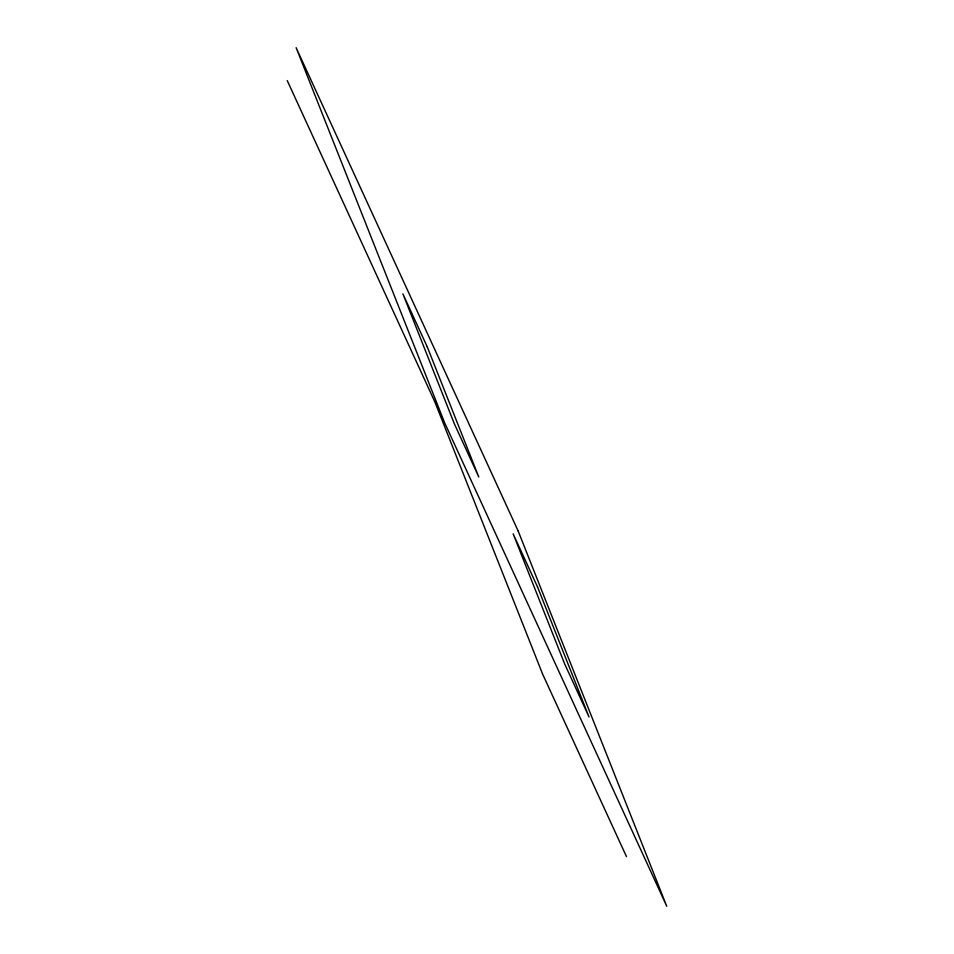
<?xml version="1.0" encoding="UTF-8"?>
<svg xmlns="http://www.w3.org/2000/svg" width="954" height="954" viewBox="0 0 954 954"><rect width="100%" height="100%" fill="white"/><g stroke="black" fill="none" stroke-linecap="round" stroke-linejoin="round"><path stroke-width="1.43" d="M287.237 80.577L434.833 401.861L542.623 674.096L626.48 856.632M518.201 531.092L296.134 47.7L444.695 422.908L666.763 906.3L518.201 531.092M427.273 346.91L402.91 293.88L454.426 423.981L478.789 477.012L427.273 346.91M537.507 586.865L513.145 533.835L564.661 663.936L589.023 716.967L537.507 586.865"/></g></svg>
